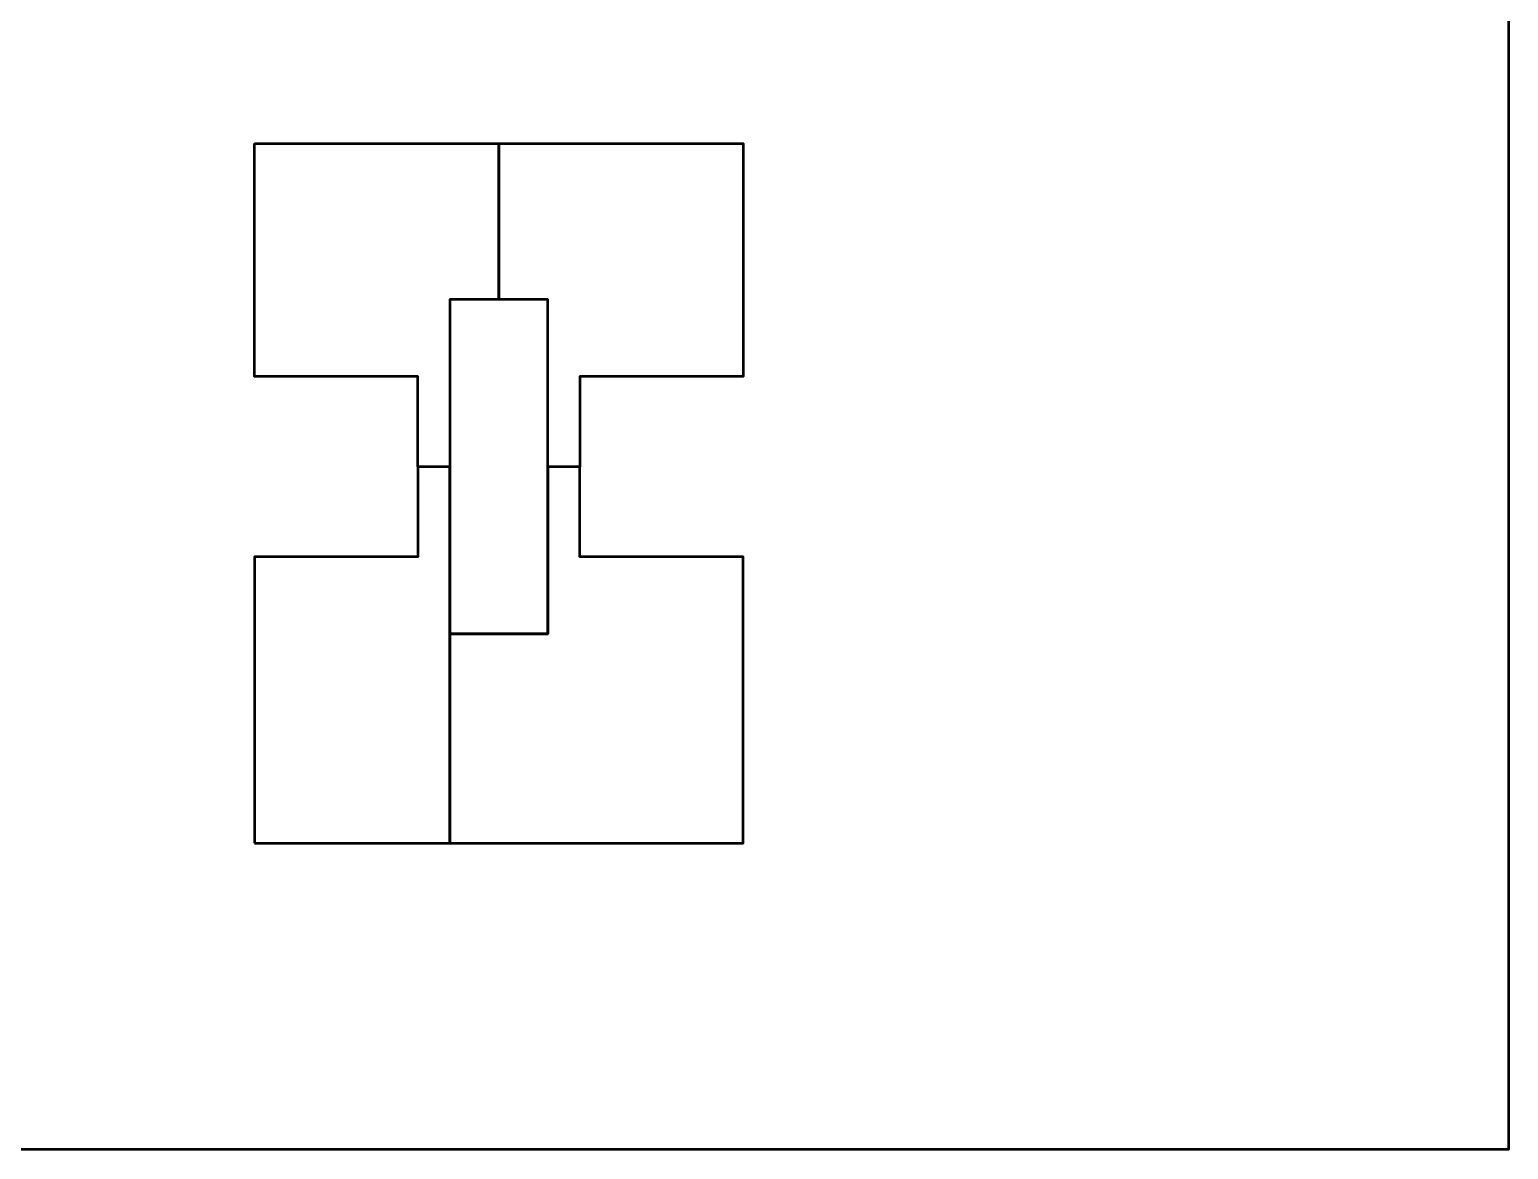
# Model space of a CAD drawing. Header units: centimetres. Extents: x 562865 to 1310255, y -148070 to 32737.
# Drawn here: x 612811 to 618381, y 1600 to 5820 of the extents above; entities that cross this region are included whole.
import ezdxf

# ---------------------------------------------------------------- set-up
doc = ezdxf.new("R2010")
doc.units = ezdxf.units.CM
doc.header["$LTSCALE"] = 2.5
doc.layers.add('kolon', color=1, linetype='Continuous', lineweight=53)

msp = doc.modelspace()

# ---------------------------------------------------------------- linework, layer by layer
at = {"layer": 'kolon', "color": 3}
for points in [[(602807.8, 11171.8), (618381.1, 11171.8), (618381.1, 1600.2), (602807.8, 1600.2)], [(613657.9, 5390.1), (614578.2, 5390.1), (614578.2, 4802.4), (614393.2, 4802.4), (614393.2, 4172.4), (614273.2, 4172.4), (614273.2, 4512.4), (613657.9, 4512.4)], [(614578.2, 5390.1), (615498.5, 5390.1), (615498.5, 4512.4), (614883.2, 4512.4), (614883.2, 4172.4), (614763.2, 4172.4), (614763.2, 4802.4), (614578.2, 4802.4)], [(614763.2, 4172.4), (614763.2, 4802.4), (614578.2, 4802.4), (614393.2, 4802.4), (614393.2, 4172.4), (614393.2, 3542.4), (614763.2, 3542.4)], [(613657.9, 2754.7), (614393.2, 2754.7), (614393.2, 4172.4), (614273.2, 4172.4), (614273.2, 3832.4), (613657.9, 3832.4)], [(614393.2, 2754.7), (615498.5, 2754.7), (615498.5, 3832.4), (614883.2, 3832.4), (614883.2, 4172.4), (614763.2, 4172.4), (614763.2, 3542.4), (614393.2, 3542.4)]]:
    msp.add_lwpolyline(points, close=True, dxfattribs=at)

doc.saveas('drawing.dxf')
